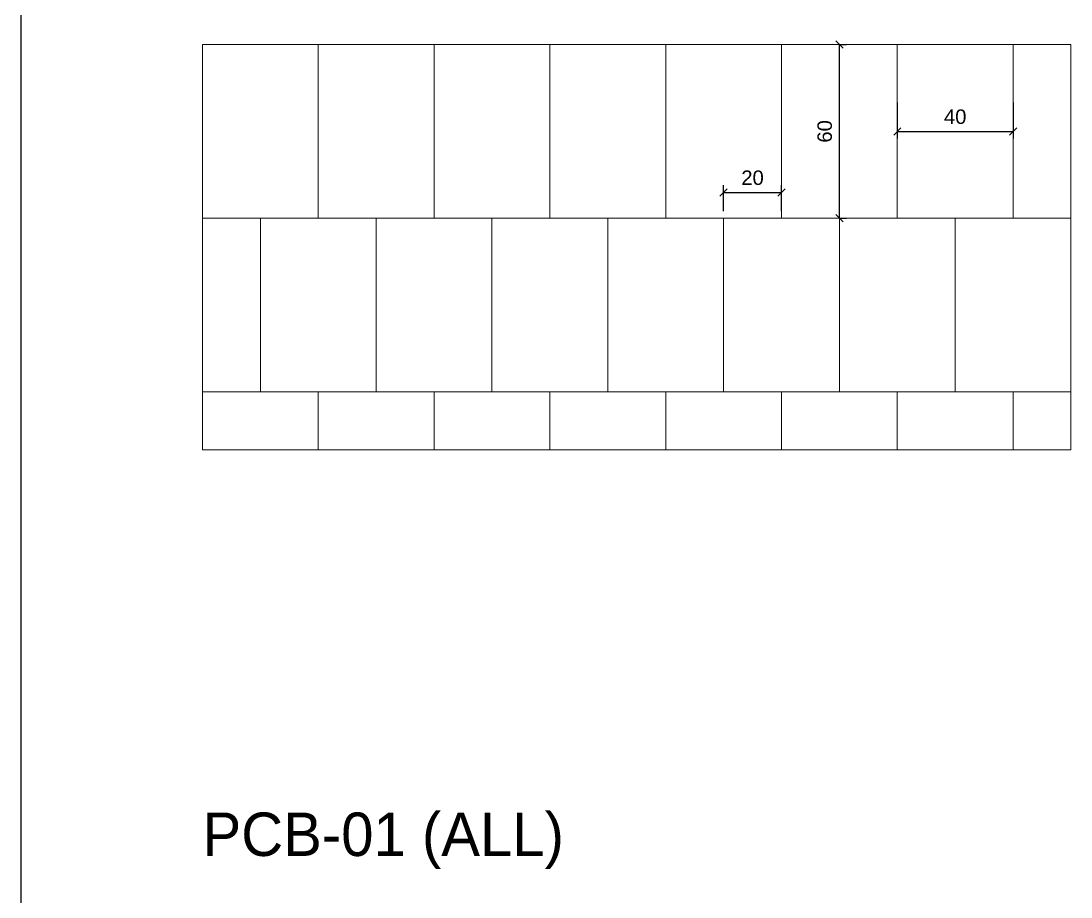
# Model space of a CAD drawing. Header units: metres. Extents: x -325 to 301, y -147 to 149.
# Drawn here: x 230.922 to 234.549, y 126.957 to 129.983 of the extents above; entities that cross this region are included whole.
import ezdxf

# ---------------------------------------------------------------- set-up
doc = ezdxf.new("R2010")
doc.units = ezdxf.units.M
doc.layers.get('Defpoints').update_dxf_attribs({"lineweight": 13})
doc.layers.add('-aux', color=50, linetype='Continuous', plot=False)
doc.layers.add('0-TX-1_25', color=7, linetype='Continuous', true_color=0x3f4f7f)
doc.layers.add('02-L-Joints-Paviment_07_Precast Concrete Blocks', color=7, linetype='Continuous', lineweight=5, true_color=0x999999)
doc.layers.add('03-TR-Paviment_07_Precast Concrete Blocks', color=7, linetype='Continuous', lineweight=5, true_color=0xe7ddd0)
doc.layers.add('2-L-secció', color=1, linetype='Continuous', lineweight=0)
doc.layers.add('EIT_0 Llegenda', color=7, linetype='Continuous')
doc.styles.get("Standard").update_dxf_attribs({"font": 'arial.ttf'})
doc.styles.add('x-llegenda materials$0$ENGRAVERS', font='TT0586M.TTF')
doc.dimstyles.new('ISO-25', dxfattribs={"dimtxt": 0.1, "dimasz": 0.1, "dimexe": 0.1, "dimexo": 0.1, "dimgap": 0.1, "dimtad": 1, "dimdec": 0, "dimlfac": 100, "dimzin": 9, "dimtxsty": 'Standard', "dimblk": 'OBLIQUE', "dimcen": 0.1, "dimadec": 0, "dimazin": 0, "dimtfac": 1, "dimtdec": 0, "dimtmove": 0, "dimatfit": 3, "dimldrblk": 'OBLIQUE', "dimfxl": 1, "dimarcsym": 0})

# ---------------------------------------------------------------- blocks, each defined once
blk = doc.blocks.new('_Oblique')
at = {"color": 0, "lineweight": -2}
blk.add_line((-0.5, -0.5), (0.5, 0.5), dxfattribs=at)
blk = doc.blocks.new('*D732')
at = {"layer": '0-TX-1_25', "color": 0, "lineweight": -2, "transparency": 16777216}
for p, q in [((233.9491, 129.7016), (233.9491, 129.5766)), ((234.3491, 129.7016), (234.3491, 129.5766)), ((233.9491, 129.6016), (234.3491, 129.6016))]:
    blk.add_line(p, q, dxfattribs=at)
at = {"layer": 'Defpoints', "color": 0, "transparency": 16777216}
for p in [(233.9491, 129.9016), (234.3491, 129.9016), (234.3491, 129.6016)]:
    blk.add_point(p, dxfattribs=at)
at = {"layer": '0-TX-1_25', "color": 0, "lineweight": -2, "transparency": 16777216, "xscale": 0.025, "yscale": 0.025, "zscale": 0.025, "rotation": 180}
blk.add_blockref('_Oblique', (233.9491, 129.6016), dxfattribs=at)
at = {"layer": '0-TX-1_25', "color": 0, "lineweight": -2, "transparency": 16777216, "xscale": 0.025, "yscale": 0.025, "zscale": 0.025}
blk.add_blockref('_Oblique', (234.3491, 129.6016), dxfattribs=at)
at = {"layer": '0-TX-1_25', "color": 0, "transparency": 16777216, "insert": (234.1491, 129.6521), "char_height": 0.05, "attachment_point": 5}
blk.add_mtext('40', dxfattribs=at)
blk = doc.blocks.new('*D733')
at = {"layer": '0-TX-1_25', "color": 0, "lineweight": -2, "transparency": 16777216}
for p, q in [((233.7491, 129.9016), (233.7741, 129.9016)), ((233.7491, 129.3016), (233.7491, 129.9016)), ((233.7491, 129.3016), (233.7741, 129.3016))]:
    blk.add_line(p, q, dxfattribs=at)
at = {"layer": 'Defpoints', "color": 0, "transparency": 16777216}
for p in [(233.7491, 129.9016), (233.7491, 129.9016), (233.7491, 129.3016)]:
    blk.add_point(p, dxfattribs=at)
at = {"layer": '0-TX-1_25', "color": 0, "lineweight": -2, "transparency": 16777216, "xscale": 0.025, "yscale": 0.025, "zscale": 0.025}
for p, rotation in [((233.7491, 129.9016), 90), ((233.7491, 129.3016), 270)]:
    blk.add_blockref('_Oblique', p, dxfattribs=dict(at, rotation=rotation))
at = {"layer": '0-TX-1_25', "color": 0, "transparency": 16777216, "insert": (233.6986, 129.6016), "char_height": 0.05, "attachment_point": 5, "rotation": 90}
blk.add_mtext('60', dxfattribs=at)
blk = doc.blocks.new('*D2224')
at = {"layer": '0-TX-1_25', "color": 0, "lineweight": -2, "transparency": 16777216}
for p, q in [((233.3491, 129.3266), (233.3491, 129.4157)), ((233.5491, 129.3266), (233.5491, 129.4157)), ((233.3491, 129.3907), (233.5491, 129.3907))]:
    blk.add_line(p, q, dxfattribs=at)
at = {"layer": 'Defpoints', "color": 0, "transparency": 16777216}
for p in [(233.5491, 129.3907), (233.3491, 129.3016), (233.5491, 129.3016)]:
    blk.add_point(p, dxfattribs=at)
at = {"layer": '0-TX-1_25', "color": 0, "lineweight": -2, "transparency": 16777216, "xscale": 0.025, "yscale": 0.025, "zscale": 0.025, "rotation": 180}
blk.add_blockref('_Oblique', (233.3491, 129.3907), dxfattribs=at)
at = {"layer": '0-TX-1_25', "color": 0, "lineweight": -2, "transparency": 16777216, "xscale": 0.025, "yscale": 0.025, "zscale": 0.025}
blk.add_blockref('_Oblique', (233.5491, 129.3907), dxfattribs=at)
at = {"layer": '0-TX-1_25', "color": 0, "transparency": 16777216, "insert": (233.4491, 129.4413), "char_height": 0.05, "attachment_point": 5}
blk.add_mtext('20', dxfattribs=at)

msp = doc.modelspace()

# ---------------------------------------------------------------- linework, layer by layer
at = {"layer": '-aux'}
msp.add_lwpolyline([(230.9223, 123.4567), (230.9223, 133.4567)], dxfattribs=at)
at = {"layer": '02-L-Joints-Paviment_07_Precast Concrete Blocks'}
for points in [[(231.9491, 129.3016), (231.9491, 129.9016)], [(232.3491, 129.3016), (232.3491, 129.9016)], [(232.7491, 129.3016), (232.7491, 129.9016)], [(233.1491, 129.3016), (233.1491, 129.9016)], [(233.5491, 129.3016), (233.5491, 129.9016)], [(233.9491, 129.3016), (233.9491, 129.9016)], [(234.3491, 129.3016), (234.3491, 129.9016)], [(231.7491, 129.3016), (231.7491, 128.7016)], [(232.1491, 129.3016), (232.1491, 128.7016)], [(232.5491, 129.3016), (232.5491, 128.7016)], [(232.9491, 129.3016), (232.9491, 128.7016)], [(233.3491, 129.3016), (233.3491, 128.7016)], [(233.7491, 129.3016), (233.7491, 128.7016)], [(234.1491, 129.3016), (234.1491, 128.7016)], [(231.9491, 128.5016), (231.9491, 128.7016)], [(232.3491, 128.5016), (232.3491, 128.7016)], [(232.7491, 128.5016), (232.7491, 128.7016)], [(233.1491, 128.5016), (233.1491, 128.7016)], [(233.5491, 128.5016), (233.5491, 128.7016)], [(233.9491, 128.5016), (233.9491, 128.7016)], [(234.3491, 128.5016), (234.3491, 128.7016)]]:
    msp.add_lwpolyline(points, dxfattribs=at)
at = {"layer": '03-TR-Paviment_07_Precast Concrete Blocks'}
for points in [[(231.5491, 129.3016), (234.5491, 129.3016)], [(231.5491, 128.7016), (234.5491, 128.7016)]]:
    msp.add_lwpolyline(points, dxfattribs=at)
at = {"layer": '2-L-secció'}
msp.add_lwpolyline([(231.5491, 129.9016), (234.5491, 129.9016), (234.5491, 128.5016), (231.5491, 128.5016)], close=True, dxfattribs=at)

# ---------------------------------------------------------------- texts
at = {"layer": 'EIT_0 Llegenda', "insert": (231.5491, 127.2491), "char_height": 0.15, "width": 19.210099, "attachment_point": 1, "style": 'x-llegenda materials$0$ENGRAVERS'}
msp.add_mtext('PCB-01 (ALL)', dxfattribs=at)

# ---------------------------------------------------------------- dimensions: what is measured, and where the dimension line sits
at = {"layer": '0-TX-1_25'}
dim = msp.add_linear_dim(base=(233.7491, 129.9016), p1=(233.7491, 129.3016), p2=(233.7491, 129.9016), angle=90, dimstyle='ISO-25', override={"dimtxt": 0.05, "dimasz": 0.025, "dimexe": 0.025, "dimexo": 0.025, "dimgap": 0.025, "dimblk1": 'Oblique', "dimblk2": 'Oblique', "dimsah": 1, "dimfxl": 0.1, "dimfxlon": 1, "dimarcsym": 1}, dxfattribs=at)
dim.commit()
dim.dimension.update_dxf_attribs({"geometry": '*D733', "text_midpoint": (233.6986, 129.6016)})
for base, p1, p2, picture, middle in [((234.3491, 129.6016), (233.9491, 129.9016), (234.3491, 129.9016), '*D732', (234.1491, 129.6521)), ((233.5491, 129.3907), (233.3491, 129.3016), (233.5491, 129.3016), '*D2224', (233.4491, 129.4413))]:
    dim = msp.add_linear_dim(base=base, p1=p1, p2=p2, dimstyle='ISO-25', override={"dimtxt": 0.05, "dimasz": 0.025, "dimexe": 0.025, "dimexo": 0.025, "dimgap": 0.025, "dimblk1": 'Oblique', "dimblk2": 'Oblique', "dimsah": 1, "dimfxl": 0.1, "dimfxlon": 1, "dimarcsym": 1}, dxfattribs=at)
    dim.commit()
    dim.dimension.update_dxf_attribs({"geometry": picture, "text_midpoint": middle})

doc.saveas('drawing.dxf')
